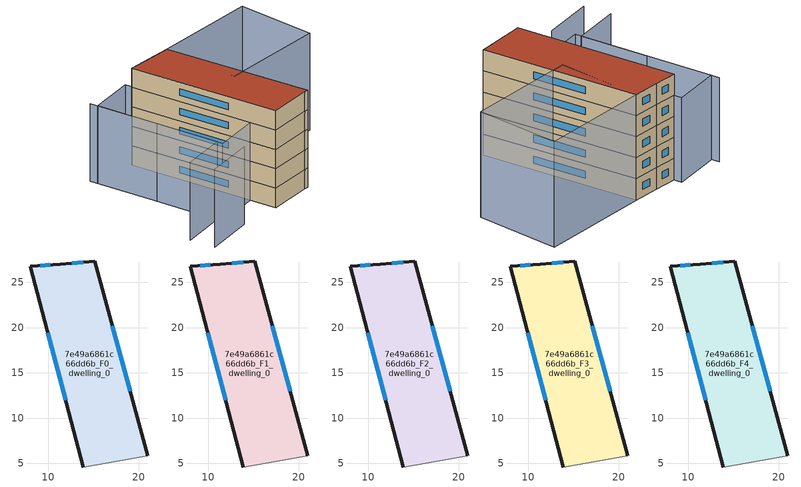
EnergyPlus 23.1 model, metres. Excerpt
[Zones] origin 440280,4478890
7e49a6861c66dd6b_F0_dwelling_0
 floor ground (EU_floor_Construction): 15.1,27.38 20.97,5.84 20.38,5.73 13.85,4.6 8.01,26.79 11.31,27.04 z0
 wall outside (EU_wall_Construction): 20.97,5.84 15.1,27.38 11.31,27.04 8.01,26.79 13.85,4.6 z0:3
 wall adiabatic (EU_wall_Construction): 13.85,4.6 20.38,5.73 20.97,5.84 z0:3
 window (EU_Window_Construction): 13.85,27.26 12.57,27.15 / 19.03,12.98 17.05,20.24 / 9.95,19.43 11.92,11.95 / 10.22,26.96 9.11,26.87 z0.99:2.01
7e49a6861c66dd6b_F1_dwelling_0
 floor to 7e49a6861c66dd6b_F0_dwelling_0 (EU_floor_Construction): 15.1,27.38 20.97,5.84 20.38,5.73 13.85,4.6 8.01,26.79 11.31,27.04 z3
 wall outside (EU_wall_Construction): 20.97,5.84 15.1,27.38 11.31,27.04 8.01,26.79 13.85,4.6 z3:6
 wall adiabatic (EU_wall_Construction): 13.85,4.6 20.38,5.73 20.97,5.84 z3:6
 window (EU_Window_Construction): 13.85,27.26 12.57,27.15 / 19.03,12.98 17.05,20.24 / 9.95,19.43 11.92,11.95 / 10.22,26.96 9.11,26.87 z3.99:5.01
7e49a6861c66dd6b_F2_dwelling_0
 floor to 7e49a6861c66dd6b_F1_dwelling_0 (EU_floor_Construction): 15.1,27.38 20.97,5.84 20.38,5.73 13.85,4.6 8.01,26.79 11.31,27.04 z6
 wall outside (EU_wall_Construction): 20.97,5.84 15.1,27.38 11.31,27.04 8.01,26.79 13.85,4.6 z6:9
 wall adiabatic (EU_wall_Construction): 13.85,4.6 20.38,5.73 20.97,5.84 z6:9
 window (EU_Window_Construction): 13.85,27.26 12.57,27.15 / 19.03,12.98 17.05,20.24 / 9.95,19.43 11.92,11.95 / 10.22,26.96 9.11,26.87 z6.99:8.01
7e49a6861c66dd6b_F3_dwelling_0
 floor to 7e49a6861c66dd6b_F2_dwelling_0 (EU_floor_Construction): 15.1,27.38 20.97,5.84 20.38,5.73 13.85,4.6 8.01,26.79 11.31,27.04 z9
 wall outside (EU_wall_Construction): 20.97,5.84 15.1,27.38 11.31,27.04 8.01,26.79 13.85,4.6 z9:12
 wall adiabatic (EU_wall_Construction): 13.85,4.6 20.38,5.73 20.97,5.84 z9:12
 window (EU_Window_Construction): 13.85,27.26 12.57,27.15 / 19.03,12.98 17.05,20.24 / 9.95,19.43 11.92,11.95 / 10.22,26.96 9.11,26.87 z9.99:11.01
7e49a6861c66dd6b_F4_dwelling_0
 floor to 7e49a6861c66dd6b_F3_dwelling_0 (EU_floor_Construction): 15.1,27.38 20.97,5.84 20.38,5.73 13.85,4.6 8.01,26.79 11.31,27.04 z12
 wall outside (EU_wall_Construction): 20.97,5.84 15.1,27.38 11.31,27.04 8.01,26.79 13.85,4.6 z12:15
 wall adiabatic (EU_wall_Construction): 13.85,4.6 20.38,5.73 20.97,5.84 z12:15
 window (EU_Window_Construction): 13.85,27.26 12.57,27.15 / 19.03,12.98 17.05,20.24 / 9.95,19.43 11.92,11.95 / 10.22,26.96 9.11,26.87 z12.99:14.01
 roof outside (EU_roof_Construction): 20.97,5.84 15.1,27.38 11.31,27.04 8.01,26.79 13.85,4.6 20.38,5.73 z15
shading: 0.23,2.25 7.53,4.16 / 20.05,5.68 18.29,15.72 / 0.77,27.36 5.82,7.7 / 5.82,7.7 -0.86,5.99 / 6.04,6.82 1.06,26.22 / 1.06,26.22 7.84,27.96 / 7.84,27.96 12.82,8.56 / 12.82,8.56 6.04,6.82 z0:12; 32.28,17.33 16.47,15.51 / 16.47,15.51 15.1,27.38 / 15.1,27.38 30.91,29.19 / 30.91,29.19 32.28,17.33 z0:15
[Building]
EU S2 Campaign: North Axis=0; Terrain=City; Solar Distribution=FullExterior
[Site:Location]
Madrid: Latitude=40.5; Longitude=-3.5; Time Zone=1; Elevation=609
[SizingPeriod:WeatherFileDays]
AnnualSizingPeriod: Begin Month=1; Begin Day of Month=1; End Month=12; End Day of Month=31; Day of Week for Start Day=Monday; Use Weather File Daylight Saving Period=No; Use Weather File Rain and Snow Indicators=No
[MATERIAL]
EU_InternalMass_Material: Roughness=MediumRough; Thickness=0.1; Conductivity=1; Density=1800; Specific Heat=900; Thermal Absorptance=0.9; Solar Absorptance=0.7; Visible Absorptance=0.7
[MATERIAL:NOMASS] Roughness=MediumRough; Thermal Absorptance=0.9; Solar Absorptance=0.7; Visible Absorptance=0.7
Name | Thermal Resistance
EU_wall_NoMass | 0.609216
EU_roof_NoMass | 0.513268
EU_floor_NoMass | 0.568163
[WINDOWMATERIAL:SIMPLEGLAZINGSYSTEM]
EU_Window_SimpleGlazing: UFactor=5.50606; Solar Heat Gain Coefficient=0.85; Visible Transmittance=0.85
[CONSTRUCTION]
EU_wall_Construction: EU_wall_NoMass
EU_roof_Construction: EU_roof_NoMass
EU_floor_Construction: EU_floor_NoMass
EU_Window_Construction: EU_Window_SimpleGlazing
EU_InternalMass_Construction: EU_InternalMass_Material
[ZONE] Type=1; Multiplier=1; Ceiling Height=autocalculate; Volume=481.9; Floor Area=autocalculate; Part of Total Floor Area=Yes
7e49a6861c66dd6b_F0_dwelling_0; 7e49a6861c66dd6b_F1_dwelling_0; 7e49a6861c66dd6b_F2_dwelling_0; 7e49a6861c66dd6b_F3_dwelling_0; 7e49a6861c66dd6b_F4_dwelling_0
[INTERNALMASS] Construction=EU_InternalMass_Construction; Surface Area=160.633
Name | Zone or ZoneList
7e49a6861c66dd6b_F0_dwelling_0_EU_InternalMass | 7e49a6861c66dd6b_F0_dwelling_0
7e49a6861c66dd6b_F1_dwelling_0_EU_InternalMass | 7e49a6861c66dd6b_F1_dwelling_0
7e49a6861c66dd6b_F2_dwelling_0_EU_InternalMass | 7e49a6861c66dd6b_F2_dwelling_0
7e49a6861c66dd6b_F3_dwelling_0_EU_InternalMass | 7e49a6861c66dd6b_F3_dwelling_0
7e49a6861c66dd6b_F4_dwelling_0_EU_InternalMass | 7e49a6861c66dd6b_F4_dwelling_0
[OTHEREQUIPMENT] Fuel Type=Electricity; Design Level Calculation Method=Watts/Area; Power per Zone Floor Area=1; Fraction Latent=0; Fraction Radiant=0; Fraction Lost=0; Carbon Dioxide Generation Rate=0; EndUse Subcategory=EU_Step8_InternalGains
Name | Zone or ZoneList or Space or SpaceList | Schedule
EU_Step8_InternalGain_7e49a6861c66dd6b_F0_dwelling_0_f000 | 7e49a6861c66dd6b_F0_dwelling_0 | EU_Step8_GainSchedule_7e49a6861c66dd6b_F0_dwelling_0_f000
EU_Step8_InternalGain_7e49a6861c66dd6b_F1_dwelling_0_f000 | 7e49a6861c66dd6b_F1_dwelling_0 | EU_Step8_GainSchedule_7e49a6861c66dd6b_F1_dwelling_0_f000
EU_Step8_InternalGain_7e49a6861c66dd6b_F2_dwelling_0_f000 | 7e49a6861c66dd6b_F2_dwelling_0 | EU_Step8_GainSchedule_7e49a6861c66dd6b_F2_dwelling_0_f000
EU_Step8_InternalGain_7e49a6861c66dd6b_F3_dwelling_0_f000 | 7e49a6861c66dd6b_F3_dwelling_0 | EU_Step8_GainSchedule_7e49a6861c66dd6b_F3_dwelling_0_f000
EU_Step8_InternalGain_7e49a6861c66dd6b_F4_dwelling_0_f000 | 7e49a6861c66dd6b_F4_dwelling_0 | EU_Step8_GainSchedule_7e49a6861c66dd6b_F4_dwelling_0_f000
[ZONEVENTILATION:DESIGNFLOWRATE] Schedule=EU_AlwaysOn; Design Flow Rate Calculation Method=AirChanges/Hour; Air Changes per Hour=0.752966; Ventilation Type=Natural; Fan Pressure Rise=0; Fan Total Efficiency=1; Constant Term Coefficient=1; Temperature Term Coefficient=0; Velocity Term Coefficient=0; Velocity Squared Term Coefficient=0; Minimum Indoor Temperature=-100; Maximum Indoor Temperature=100; Delta Temperature=-100; Minimum Outdoor Temperature=-100; Maximum Outdoor Temperature=100; Maximum Wind Speed=40
Name | Zone or ZoneList or Space or SpaceList
EU_ConstantAir_7e49a6861c66dd6b_F0_dwelling_0 | 7e49a6861c66dd6b_F0_dwelling_0
EU_ConstantAir_7e49a6861c66dd6b_F1_dwelling_0 | 7e49a6861c66dd6b_F1_dwelling_0
EU_ConstantAir_7e49a6861c66dd6b_F2_dwelling_0 | 7e49a6861c66dd6b_F2_dwelling_0
EU_ConstantAir_7e49a6861c66dd6b_F3_dwelling_0 | 7e49a6861c66dd6b_F3_dwelling_0
EU_ConstantAir_7e49a6861c66dd6b_F4_dwelling_0 | 7e49a6861c66dd6b_F4_dwelling_0
[HVACTEMPLATE:THERMOSTAT] Constant Heating Setpoint=20; Constant Cooling Setpoint=50
EU_HeatOnly_7e49a6861c66dd6b_F0_dwelling_0; EU_HeatOnly_7e49a6861c66dd6b_F1_dwelling_0; EU_HeatOnly_7e49a6861c66dd6b_F2_dwelling_0; EU_HeatOnly_7e49a6861c66dd6b_F3_dwelling_0; EU_HeatOnly_7e49a6861c66dd6b_F4_dwelling_0
[HVACTEMPLATE:ZONE:IDEALLOADSAIRSYSTEM] System Availability Schedule=EU_AlwaysOn; Maximum Heating Supply Air Temperature=50; Minimum Cooling Supply Air Temperature=13; Maximum Heating Supply Air Humidity Ratio=0.0156; Minimum Cooling Supply Air Humidity Ratio=0.0077; Heating Limit=NoLimit; Cooling Limit=NoLimit; Heating Availability Schedule=EU_AlwaysOn; Cooling Availability Schedule=EU_CoolingOff; Dehumidification Control Type=ConstantSensibleHeatRatio; Cooling Sensible Heat Ratio=0.7; Dehumidification Setpoint=60; Humidification Control Type=None; Humidification Setpoint=30; Outdoor Air Method=None; Outdoor Air Flow Rate per Person=0.00944; Outdoor Air Flow Rate per Zone Floor Area=0; Outdoor Air Flow Rate per Zone=0; Demand Controlled Ventilation Type=None; Outdoor Air Economizer Type=NoEconomizer; Heat Recovery Type=None; Sensible Heat Recovery Effectiveness=0.7; Latent Heat Recovery Effectiveness=0.65
Name | Template Thermostat
7e49a6861c66dd6b_F0_dwelling_0 | EU_HeatOnly_7e49a6861c66dd6b_F0_dwelling_0
7e49a6861c66dd6b_F1_dwelling_0 | EU_HeatOnly_7e49a6861c66dd6b_F1_dwelling_0
7e49a6861c66dd6b_F2_dwelling_0 | EU_HeatOnly_7e49a6861c66dd6b_F2_dwelling_0
7e49a6861c66dd6b_F3_dwelling_0 | EU_HeatOnly_7e49a6861c66dd6b_F3_dwelling_0
7e49a6861c66dd6b_F4_dwelling_0 | EU_HeatOnly_7e49a6861c66dd6b_F4_dwelling_0
[SIZING:ZONE] Zone Cooling Design Supply Air Temperature Input Method=SupplyAirTemperature; Zone Cooling Design Supply Air Temperature=13; Zone Heating Design Supply Air Temperature Input Method=SupplyAirTemperature; Zone Heating Design Supply Air Temperature=50; Zone Cooling Design Supply Air Humidity Ratio=0.008; Zone Heating Design Supply Air Humidity Ratio=0.008; Cooling Design Air Flow Method=DesignDay; Cooling Design Air Flow Rate=0; Cooling Minimum Air Flow per Zone Floor Area=0.000762; Cooling Minimum Air Flow=0; Cooling Minimum Air Flow Fraction=0.2; Heating Design Air Flow Method=DesignDay; Heating Design Air Flow Rate=0; Heating Maximum Air Flow per Zone Floor Area=0.002032; Heating Maximum Air Flow=0.141576; Heating Maximum Air Flow Fraction=0.3; Account for Dedicated Outdoor Air System=No; Dedicated Outdoor Air System Control Strategy=NeutralSupplyAir; Dedicated Outdoor Air Low Setpoint Temperature for Design=autosize; Dedicated Outdoor Air High Setpoint Temperature for Design=autosize; Zone Load Sizing Method=Sensible Load Only No Latent Load; Zone Latent Cooling Design Supply Air Humidity Ratio Input Method=HumidityRatioDifference; Zone Cooling Design Supply Air Humidity Ratio Difference=0.005; Zone Latent Heating Design Supply Air Humidity Ratio Input Method=HumidityRatioDifference; Zone Humidification Design Supply Air Humidity Ratio Difference=0.005
7e49a6861c66dd6b_F0_dwelling_0; 7e49a6861c66dd6b_F1_dwelling_0; 7e49a6861c66dd6b_F2_dwelling_0; 7e49a6861c66dd6b_F3_dwelling_0; 7e49a6861c66dd6b_F4_dwelling_0
[SCHEDULE:CONSTANT]
Name | Hourly Value
EU_AlwaysOn | 1
EU_CoolingOff | 0
[SCHEDULE:FILE] Column Number=1; Rows to Skip at Top=0; Number of Hours of Data=8760; Column Separator=Comma; Interpolate to Timestep=No; Minutes per Item=60; Adjust Schedule for Daylight Savings=Yes
Name | File
EU_Step8_GainSchedule_7e49a6861c66dd6b_F0_dwelling_0_f000 | ../../schedules/7e49a6861c66dd6b/7e49a6861c66dd6b_F0_dwelling_0_f000_gain.csv
EU_Step8_GainSchedule_7e49a6861c66dd6b_F1_dwelling_0_f000 | ../../schedules/7e49a6861c66dd6b/7e49a6861c66dd6b_F1_dwelling_0_f000_gain.csv
EU_Step8_GainSchedule_7e49a6861c66dd6b_F2_dwelling_0_f000 | ../../schedules/7e49a6861c66dd6b/7e49a6861c66dd6b_F2_dwelling_0_f000_gain.csv
EU_Step8_GainSchedule_7e49a6861c66dd6b_F3_dwelling_0_f000 | ../../schedules/7e49a6861c66dd6b/7e49a6861c66dd6b_F3_dwelling_0_f000_gain.csv
EU_Step8_GainSchedule_7e49a6861c66dd6b_F4_dwelling_0_f000 | ../../schedules/7e49a6861c66dd6b/7e49a6861c66dd6b_F4_dwelling_0_f000_gain.csv
